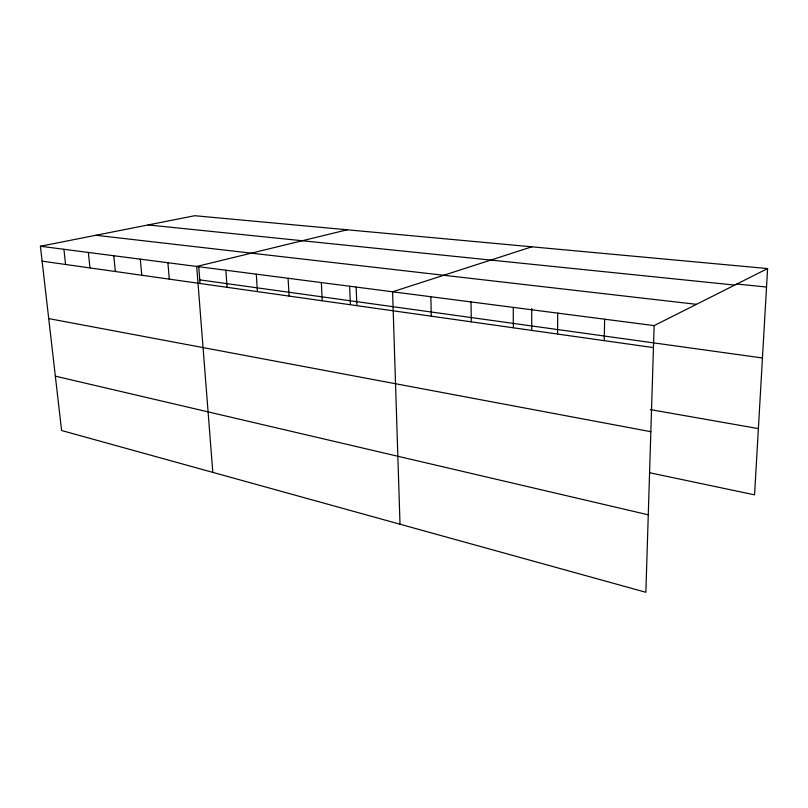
<?xml version="1.0" encoding="UTF-8"?>
<svg xmlns="http://www.w3.org/2000/svg" width="808" height="808" viewBox="0 0 808 808"><rect width="100%" height="100%" fill="white"/><g stroke="black" fill="none" stroke-linecap="round" stroke-linejoin="round"><path stroke-width="1.21" d="M531.704 330.815L531.735 308.494M557.57 334.047L557.732 313.14M604.222 340.643L604.626 319.2M767.6 268.569L654.137 325.604L645.865 592.284L61.59 430.512L40.4 246.248L194.768 215.716L767.6 268.569L754.561 494.839L649.602 472.741M531.826 246.814L392.597 291.789L400.011 524.21M347.248 229.785L196.697 266.458L212.827 472.387M736.694 284.002L766.54 287.042M148.137 224.937L734.745 285.083M95.849 235.279L696.466 304.323M40.4 246.248L654.137 325.604M199.758 279.871L762.449 357.984M42.117 261.156L653.46 347.612M650.319 409.595L758.379 428.594M48.712 318.594L650.844 431.694M55.338 376.154L648.269 514.817M63.913 249.288L65.579 264.469M88.365 252.45L89.971 267.923M113.807 255.742L115.342 271.508M140.299 259.166L141.764 275.245M167.902 262.731L169.296 279.134M198.728 266.61L200.051 283.558M225.866 270.226L227.078 287.315M256.298 274.164L257.419 291.597M288.092 278.275L289.102 296.082M321.342 282.578L322.23 300.768M349.622 286.153L350.389 304.475M356.136 287.072L356.894 305.666M430.846 296.728L431.29 316.191M471.024 301.929L471.286 321.847M513.262 307.383L513.322 327.785"/></g></svg>
